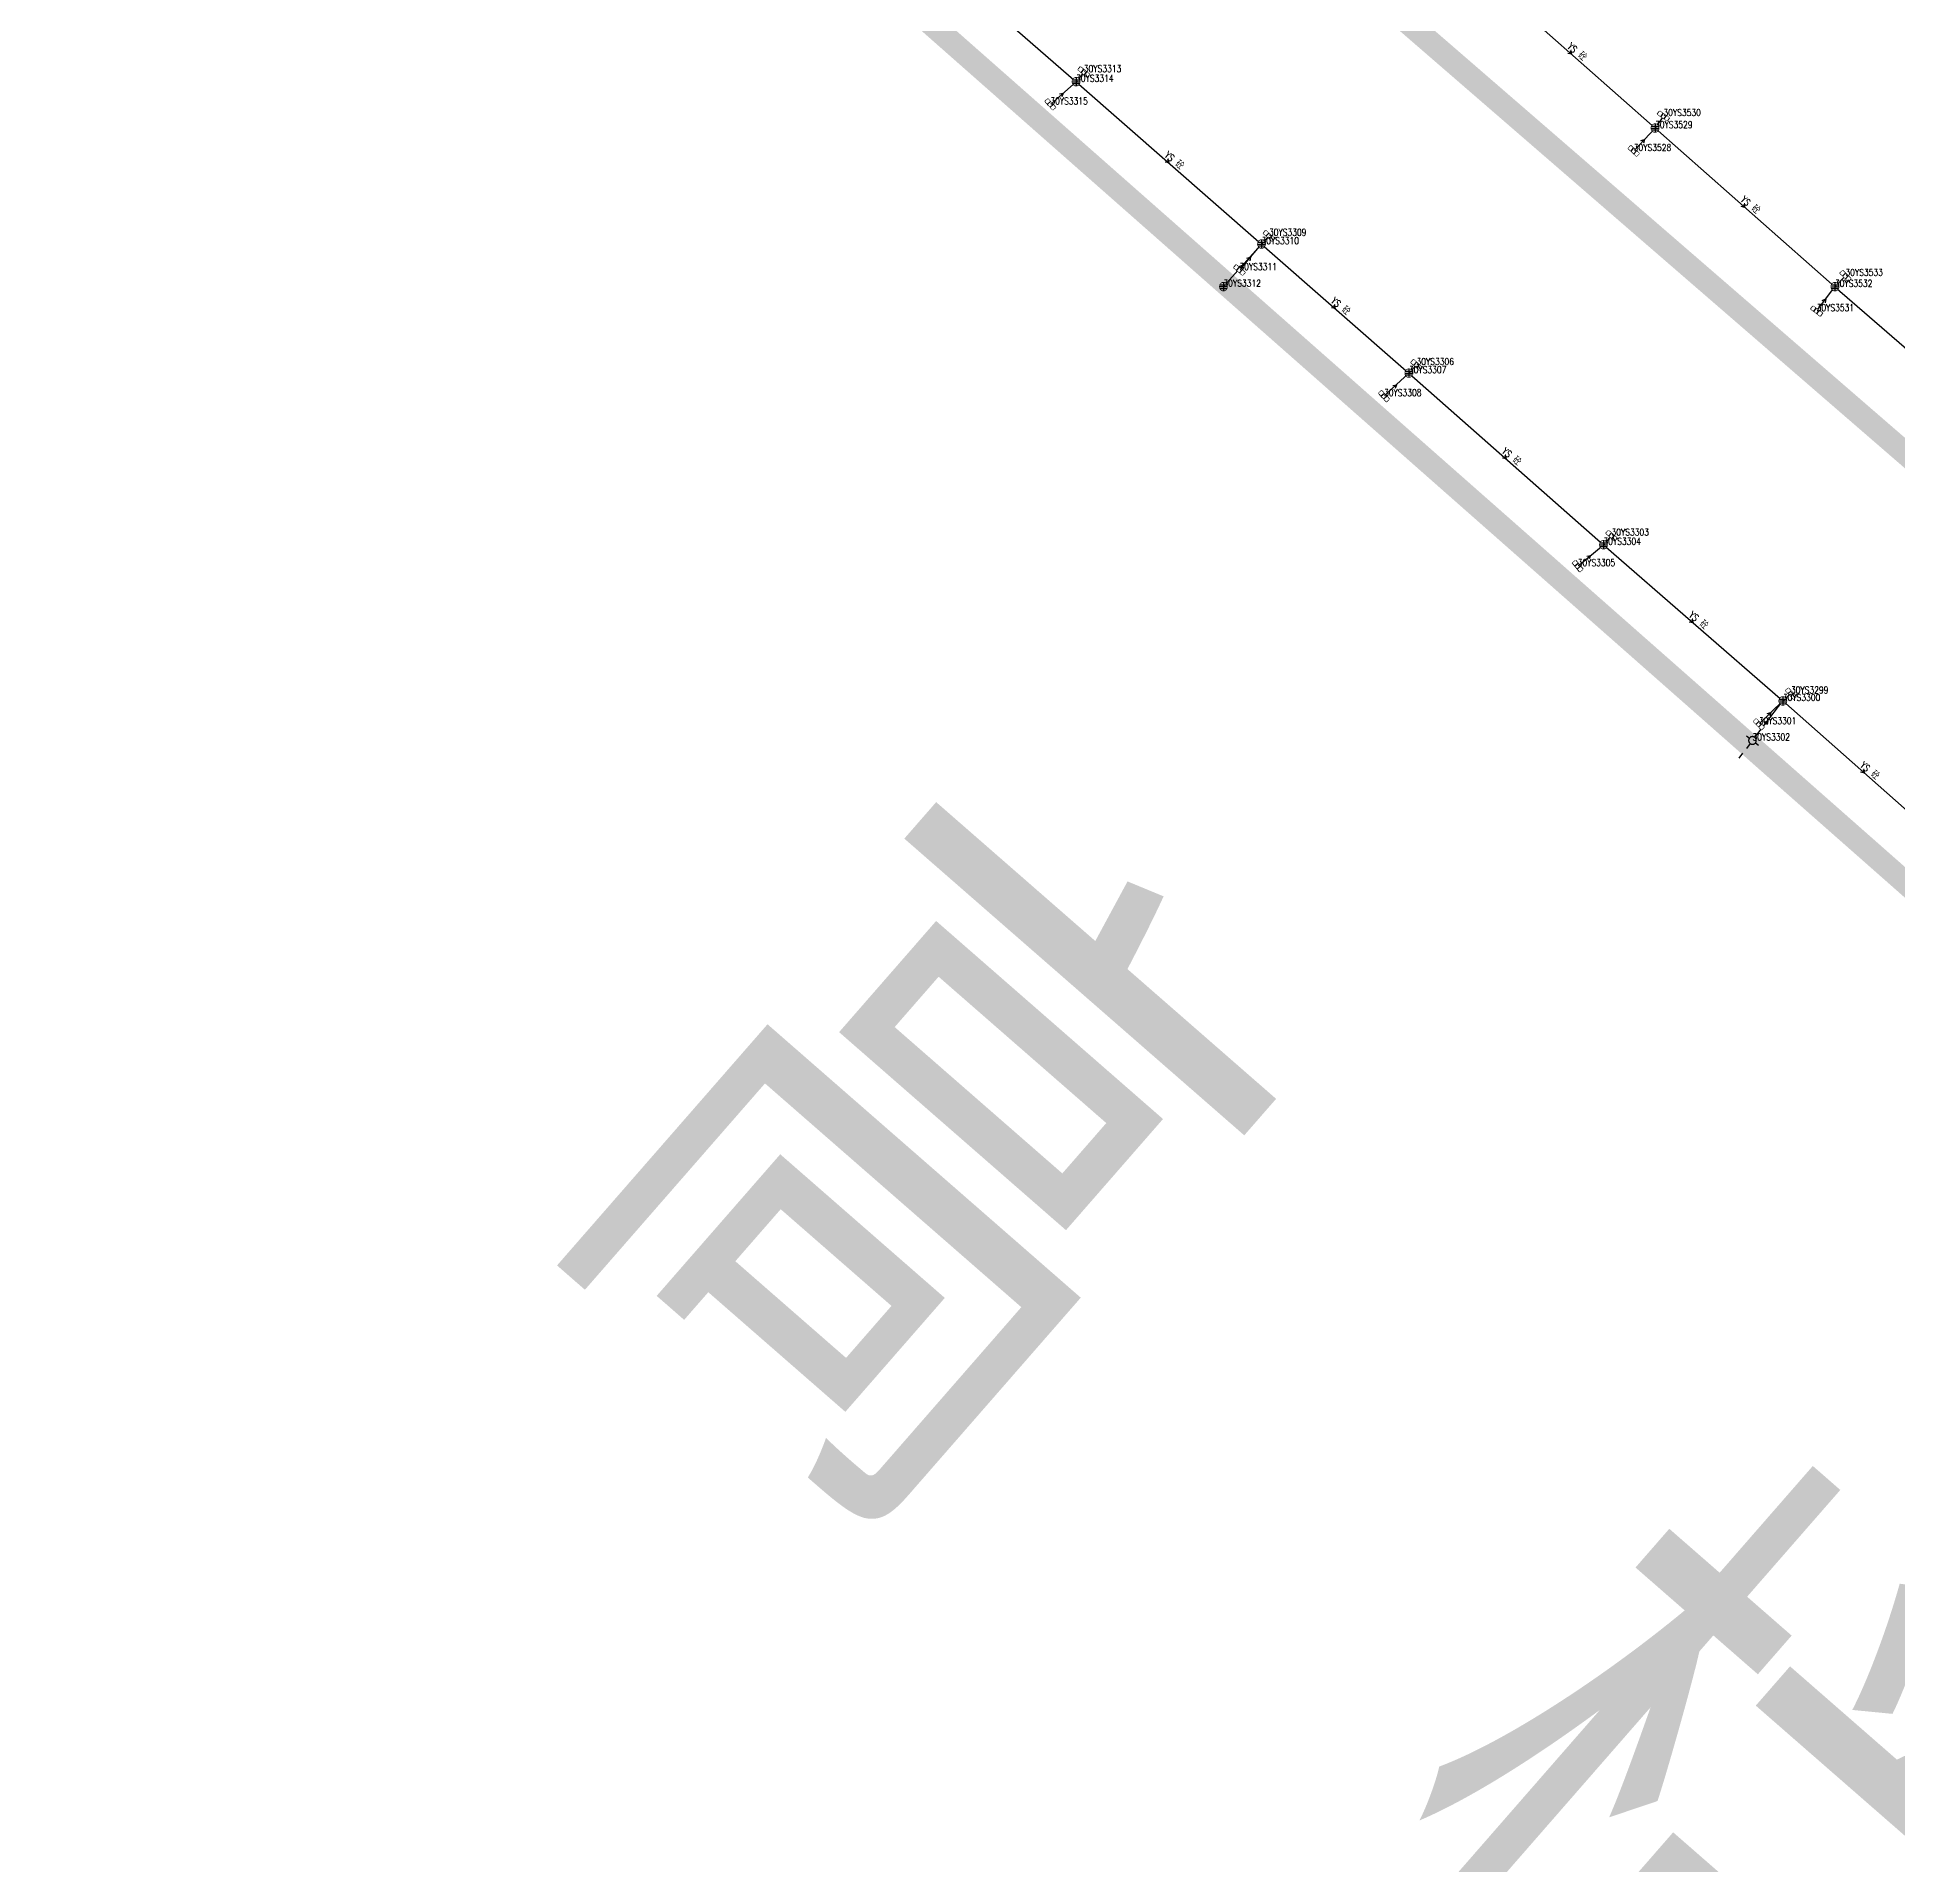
# Model space of a CAD drawing. Extents: x 78813 to 99477, y 2421021 to 2448125.
# Drawn here: x 85392.5 to 85634.6, y 2430680.2 to 2430918 of the extents above; entities that cross this region are included whole.
import ezdxf
from ezdxf.enums import TextEntityAlignment as Align

# ---------------------------------------------------------------- set-up
doc = ezdxf.new("R2010")
doc.units = 0
doc.set_wipeout_variables(frame=1)
doc.layers.get('0').update_dxf_attribs({"linetype": 'CONTINUOUS'})
doc.layers.add('DX_YS', color=42, linetype='CONTINUOUS')
doc.layers.add('道路', color=5, linetype='CONTINUOUS')
doc.layers.add('YSANNEXE', color=7, linetype='CONTINUOUS', true_color=0xcc9900)
doc.layers.add('YSLINE', color=7, linetype='CONTINUOUS', true_color=0xcc9900)
doc.layers.add('道路名称', color=7, linetype='CONTINUOUS', lineweight=0)
doc.styles.add('CcNameZT', font='txt.SHX', dxfattribs={"width": 0.8, "bigfont": 'HZTXT.SHX'})
doc.styles.get("Standard").update_dxf_attribs({"font": 'txt.shx', "bigfont": 'hztxt.shx'})
doc.styles.add('宋体0.7', font='', dxfattribs={"width": 0.7})
doc.styles.get('宋体0.7').set_extended_font_data('SimSun')

# ---------------------------------------------------------------- blocks, each defined once
blk = doc.blocks.new('PS雨水井')
blk.add_lwpolyline([(1, 0), (1, 0.07), (0.99, 0.14), (0.98, 0.21), (0.96, 0.28), (0.94, 0.34), (0.91, 0.41), (0.88, 0.47), (0.85, 0.53), (0.81, 0.59), (0.77, 0.64), (0.72, 0.69), (0.67, 0.74), (0.62, 0.79), (0.56, 0.83), (0.5, 0.87), (0.44, 0.9), (0.37, 0.93), (0.31, 0.95), (0.24, 0.97), (0.17, 0.98), (0.1, 0.99), (0.03, 1), (-0.03, 1), (-0.1, 0.99), (-0.17, 0.98), (-0.24, 0.97), (-0.31, 0.95), (-0.37, 0.93), (-0.44, 0.9), (-0.5, 0.87), (-0.56, 0.83), (-0.62, 0.79), (-0.67, 0.74), (-0.72, 0.69), (-0.77, 0.64), (-0.81, 0.59), (-0.85, 0.53), (-0.88, 0.47), (-0.91, 0.41), (-0.94, 0.34), (-0.96, 0.28), (-0.98, 0.21), (-0.99, 0.14), (-1, 0.07), (-1, 0), (-1, -0.07), (-0.99, -0.14), (-0.98, -0.21), (-0.96, -0.28), (-0.94, -0.34), (-0.91, -0.41), (-0.88, -0.47), (-0.85, -0.53), (-0.81, -0.59), (-0.77, -0.64), (-0.72, -0.69), (-0.67, -0.74), (-0.62, -0.79), (-0.56, -0.83), (-0.5, -0.87), (-0.44, -0.9), (-0.37, -0.93), (-0.31, -0.95), (-0.24, -0.97), (-0.17, -0.98), (-0.1, -0.99), (-0.03, -1), (0.03, -1), (0.1, -0.99), (0.17, -0.98), (0.24, -0.97), (0.31, -0.95), (0.37, -0.93), (0.44, -0.9), (0.5, -0.87), (0.56, -0.83), (0.62, -0.79), (0.67, -0.74), (0.72, -0.69), (0.77, -0.64), (0.81, -0.59), (0.85, -0.53), (0.88, -0.47), (0.91, -0.41), (0.94, -0.34), (0.96, -0.28), (0.98, -0.21), (0.99, -0.14), (1, 0)], close=True)
blk.add_wipeout([(1, 0), (1, 0.07), (0.99, 0.14), (0.98, 0.21), (0.96, 0.28), (0.94, 0.34), (0.91, 0.41), (0.88, 0.47), (0.85, 0.53), (0.81, 0.59), (0.77, 0.64), (0.72, 0.69), (0.67, 0.74), (0.62, 0.79), (0.56, 0.83), (0.5, 0.87), (0.44, 0.9), (0.37, 0.93), (0.31, 0.95), (0.24, 0.97), (0.17, 0.98), (0.1, 0.99), (0.03, 1), (-0.03, 1), (-0.1, 0.99), (-0.17, 0.98), (-0.24, 0.97), (-0.31, 0.95), (-0.37, 0.93), (-0.44, 0.9), (-0.5, 0.87), (-0.56, 0.83), (-0.62, 0.79), (-0.67, 0.74), (-0.72, 0.69), (-0.77, 0.64), (-0.81, 0.59), (-0.85, 0.53), (-0.88, 0.47), (-0.91, 0.41), (-0.94, 0.34), (-0.96, 0.28), (-0.98, 0.21), (-0.99, 0.14), (-1, 0.07), (-1, 0), (-1, -0.07), (-0.99, -0.14), (-0.98, -0.21), (-0.96, -0.28), (-0.94, -0.34), (-0.91, -0.41), (-0.88, -0.47), (-0.85, -0.53), (-0.81, -0.59), (-0.77, -0.64), (-0.72, -0.69), (-0.67, -0.74), (-0.62, -0.79), (-0.56, -0.83), (-0.5, -0.87), (-0.44, -0.9), (-0.37, -0.93), (-0.31, -0.95), (-0.24, -0.97), (-0.17, -0.98), (-0.1, -0.99), (-0.03, -1), (0.03, -1), (0.1, -0.99), (0.17, -0.98), (0.24, -0.97), (0.31, -0.95), (0.37, -0.93), (0.44, -0.9), (0.5, -0.87), (0.56, -0.83), (0.62, -0.79), (0.67, -0.74), (0.72, -0.69), (0.77, -0.64), (0.81, -0.59), (0.85, -0.53), (0.88, -0.47), (0.91, -0.41), (0.94, -0.34), (0.96, -0.28), (0.98, -0.21), (0.99, -0.14)])
for p, q in [((-1, 0), (0, 0)), ((-0.88, 0.48), (0, 0.47)), ((0, 1), (0, 0)), ((0, 0.47), (0.88, 0.47)), ((0, 0), (0, -1)), ((0, 0), (1, 0)), ((-0.88, -0.48), (0, -0.48)), ((0, -0.48), (0.88, -0.48))]:
    blk.add_line(p, q)
blk = doc.blocks.new('PS雨篦')
blk.add_lwpolyline([(-1.5, 0.5), (0, 0.5), (1.5, 0.5), (1.5, -0.5), (0, -0.5), (-1.5, -0.5)], close=True)
blk.add_wipeout([(-1.5, 0.5), (0, 0.5), (1.5, 0.5), (1.5, -0.5), (0, -0.5), (-1.5, -0.5)])
for p, q in [((-0.51, -0.5), (-0.51, 0.5)), ((0.49, -0.5), (0.49, 0.5))]:
    blk.add_line(p, q)
blk = doc.blocks.new('PS预留口')
blk.add_lwpolyline([(4.2, 0), (5.8, 0)])
blk.add_wipeout([(1, 0), (1, 0.07), (0.99, 0.14), (0.98, 0.21), (0.96, 0.28), (0.94, 0.34), (0.91, 0.41), (0.88, 0.47), (0.85, 0.53), (0.81, 0.59), (0.77, 0.64), (0.72, 0.69), (0.67, 0.74), (0.62, 0.79), (0.56, 0.83), (0.5, 0.87), (0.44, 0.9), (0.37, 0.93), (0.31, 0.95), (0.24, 0.97), (0.17, 0.98), (0.1, 0.99), (0.03, 1), (-0.03, 1), (-0.1, 0.99), (-0.17, 0.98), (-0.24, 0.97), (-0.31, 0.95), (-0.37, 0.93), (-0.44, 0.9), (-0.5, 0.87), (-0.56, 0.83), (-0.62, 0.79), (-0.67, 0.74), (-0.72, 0.69), (-0.77, 0.64), (-0.81, 0.59), (-0.85, 0.53), (-0.88, 0.47), (-0.91, 0.41), (-0.94, 0.34), (-0.96, 0.28), (-0.98, 0.21), (-0.99, 0.14), (-1, 0.07), (-1, 0), (-1, -0.07), (-0.99, -0.14), (-0.98, -0.21), (-0.96, -0.28), (-0.94, -0.34), (-0.91, -0.41), (-0.88, -0.47), (-0.85, -0.53), (-0.81, -0.59), (-0.77, -0.64), (-0.72, -0.69), (-0.67, -0.74), (-0.62, -0.79), (-0.56, -0.83), (-0.5, -0.87), (-0.44, -0.9), (-0.37, -0.93), (-0.31, -0.95), (-0.24, -0.97), (-0.17, -0.98), (-0.1, -0.99), (-0.03, -1), (0.03, -1), (0.1, -0.99), (0.17, -0.98), (0.24, -0.97), (0.31, -0.95), (0.37, -0.93), (0.44, -0.9), (0.5, -0.87), (0.56, -0.83), (0.62, -0.79), (0.67, -0.74), (0.72, -0.69), (0.77, -0.64), (0.81, -0.59), (0.85, -0.53), (0.88, -0.47), (0.91, -0.41), (0.94, -0.34), (0.96, -0.28), (0.98, -0.21), (0.99, -0.14)])
blk.add_line((1, 0), (2.6, 0))
blk.add_lwpolyline([(1, 0), (1, 0.07), (0.99, 0.14), (0.98, 0.21), (0.96, 0.28), (0.94, 0.34), (0.91, 0.41), (0.88, 0.47), (0.85, 0.53), (0.81, 0.59), (0.77, 0.64), (0.72, 0.69), (0.67, 0.74), (0.62, 0.79), (0.56, 0.83), (0.5, 0.87), (0.44, 0.9), (0.37, 0.93), (0.31, 0.95), (0.24, 0.97), (0.17, 0.98), (0.1, 0.99), (0.03, 1), (-0.03, 1), (-0.1, 0.99), (-0.17, 0.98), (-0.24, 0.97), (-0.31, 0.95), (-0.37, 0.93), (-0.44, 0.9), (-0.5, 0.87), (-0.56, 0.83), (-0.62, 0.79), (-0.67, 0.74), (-0.72, 0.69), (-0.77, 0.64), (-0.81, 0.59), (-0.85, 0.53), (-0.88, 0.47), (-0.91, 0.41), (-0.94, 0.34), (-0.96, 0.28), (-0.98, 0.21), (-0.99, 0.14), (-1, 0.07), (-1, 0), (-1, -0.07), (-0.99, -0.14), (-0.98, -0.21), (-0.96, -0.28), (-0.94, -0.34), (-0.91, -0.41), (-0.88, -0.47), (-0.85, -0.53), (-0.81, -0.59), (-0.77, -0.64), (-0.72, -0.69), (-0.67, -0.74), (-0.62, -0.79), (-0.56, -0.83), (-0.5, -0.87), (-0.44, -0.9), (-0.37, -0.93), (-0.31, -0.95), (-0.24, -0.97), (-0.17, -0.98), (-0.1, -0.99), (-0.03, -1), (0.03, -1), (0.1, -0.99), (0.17, -0.98), (0.24, -0.97), (0.31, -0.95), (0.37, -0.93), (0.44, -0.9), (0.5, -0.87), (0.56, -0.83), (0.62, -0.79), (0.67, -0.74), (0.72, -0.69), (0.77, -0.64), (0.81, -0.59), (0.85, -0.53), (0.88, -0.47), (0.91, -0.41), (0.94, -0.34), (0.96, -0.28), (0.98, -0.21), (0.99, -0.14), (1, 0)], close=True)
for points in [[(0, 1), (0, 2)], [(0, -2), (0, -1)]]:
    blk.add_lwpolyline(points)
blk = doc.blocks.new('LX')
for p, q in [((-0.866, 0.5), (0, 0)), ((0, 0), (-0.866, -0.5))]:
    blk.add_line(p, q)

msp = doc.modelspace()

# ---------------------------------------------------------------- linework, layer by layer
at = {"layer": 'YSLINE'}
for p, q in [((85506.33, 2430930.77), (85527.6, 2430912.24)), ((85581.18, 2430925.42), (85602.89, 2430906.21)), ((85528.6, 2430913.5), (85527.6, 2430912.24)), ((85524.25, 2430909.29), (85527.6, 2430912.24)), ((85527.6, 2430912.24), (85551.71, 2430891.13)), ((85600.12, 2430903.23), (85602.89, 2430906.21)), ((85603.98, 2430907.78), (85602.89, 2430906.21)), ((85602.89, 2430906.21), (85626.28, 2430885.58)), ((85552.68, 2430892.2), (85551.71, 2430891.13)), ((85546.76, 2430885.59), (85551.71, 2430891.13)), ((85548.84, 2430887.74), (85551.71, 2430891.13)), ((85551.71, 2430891.13), (85570.88, 2430874.34)), ((85627.65, 2430886.98), (85626.28, 2430885.58)), ((85623.9, 2430882.42), (85626.28, 2430885.58)), ((85626.28, 2430885.58), (85648.18, 2430866.55)), ((85571.87, 2430875.4), (85570.88, 2430874.34)), ((85567.64, 2430871.35), (85570.88, 2430874.34)), ((85570.88, 2430874.34), (85596.18, 2430852.02)), ((85597.23, 2430853.21), (85596.18, 2430852.02)), ((85592.83, 2430849.25), (85596.18, 2430852.02)), ((85596.18, 2430852.02), (85619.51, 2430831.71)), ((85615.56, 2430826.57), (85619.51, 2430831.71)), ((85616.39, 2430828.68), (85619.51, 2430831.71)), ((85620.56, 2430832.67), (85619.51, 2430831.71)), ((85619.51, 2430831.71), (85640.72, 2430812.95))]:
    msp.add_line(p, q, dxfattribs=at)

# ---------------------------------------------------------------- block references
at = {"layer": 'YSANNEXE', "yscale": 0.5, "zscale": 0.5}
for p, xscale, rotation in [((85592.03, 2430915.81), 0.4999999998866608, 318.5645341074481), ((85539.65, 2430901.68), 0.4999999998866608, 318.5645341074481), ((85614.58, 2430895.9), 0.4999999998866608, 318.5645341074481), ((85561.29, 2430882.73), 0.4999999998866608, 318.5645341074481), ((85583.53, 2430863.18), 0.4999999998866608, 318.5645341074481), ((85607.84, 2430841.87), 0.5000000001204519, 319.1374918729616), ((85630.12, 2430822.33), 0.4999999998866608, 318.5645341074481)]:
    msp.add_blockref('LX', p, dxfattribs=dict(at, xscale=xscale, rotation=rotation))

# ---------------------------------------------------------------- texts
at = {"layer": 'DX_YS', "style": 'CcNameZT', "width": 0.8}
for rotation, p in [(318.4948, (85592.2, 2430916, 1.19)), (318.8043, (85539.82, 2430901.87, 1.34)), (318.6011, (85614.75, 2430896.08, 1.13)), (318.7739, (85561.46, 2430882.92, 1.55)), (318.5862, (85583.69, 2430863.37, 1.42)), (318.967, (85608.01, 2430842.06, 1.19)), (318.5015, (85630.28, 2430822.52, 1.3))]:
    msp.add_text(' YS 砼', height=0.9, rotation=rotation, dxfattribs=at).set_placement(p, align=Align.CENTER)
at = {"layer": '道路名称', "linetype": 'Continuous', "style": '宋体0.7', "width": 0.7}
msp.add_text('高  栏  港  大  道', height=70, rotation=318.8845, dxfattribs=at).set_placement((85710.57, 2430598.17), align=Align.MIDDLE)

# ---------------------------------------------------------------- next in the draw order: block references
at = {"layer": 'DX_YS', "xscale": 0.5, "yscale": 0.5, "zscale": 0.5}
for p in [(85527.6, 2430912.24, 1.34), (85602.89, 2430906.21, 1.13), (85551.71, 2430891.13, 1.55), (85626.28, 2430885.58, 1.02), (85570.88, 2430874.34, 1.42), (85596.18, 2430852.02, 1.19), (85619.51, 2430831.71, 1.3)]:
    msp.add_blockref('PS雨水井', p, dxfattribs=at)
at = {"layer": 'DX_YS', "yscale": 0.5, "zscale": 0.5}
for p, xscale, rotation in [((85524.25, 2430909.29, 2.6), 0.4999999999467844, 311.4010038485271), ((85600.12, 2430903.23, 2.44), 0.5000000000911147, 317.070989486665), ((85548.84, 2430887.74, 2.62), 0.5000000000769279, 319.7333224467022), ((85623.9, 2430882.42, 2.54), 0.5000000001222122, 323.0404738472608), ((85567.64, 2430871.35, 2.67), 0.5000000000602656, 312.7299547614773), ((85592.83, 2430849.25, 2.68), 0.5000000000976594, 309.634882450993), ((85616.39, 2430828.68, 2.78), 0.500000000159653, 314.0974125394555)]:
    msp.add_blockref('PS雨篦', p, dxfattribs=dict(at, xscale=xscale, rotation=rotation))

# ---------------------------------------------------------------- next in the draw order: block references
for name, p, xscale, rotation in [('PS雨篦', (85528.6, 2430913.5, 2.54), 0.5000000001436409, 141.4904717409544), ('PS雨篦', (85603.98, 2430907.78, 2.37), 0.5000000000301857, 145.2310434370466), ('PS雨篦', (85552.68, 2430892.2, 2.48), 0.5000000001436191, 137.9565745655708), ('PS雨篦', (85627.65, 2430886.98, 2.35), 0.4999999999661843, 135.3731220896468), ('PS雨篦', (85571.87, 2430875.4, 2.62), 0.5000000000239716, 136.888798030869), ('PS雨篦', (85597.23, 2430853.21, 2.59), 0.4999999999338477, 138.2194948999726), ('PS雨篦', (85620.56, 2430832.67, 2.71), 0.5000000001651917, 132.6615314177776), ('PS预留口', (85615.56, 2430826.57, 1.39), 0.499999999924271, 232.4405706306066)]:
    msp.add_blockref(name, p, dxfattribs=dict(at, xscale=xscale, rotation=rotation))
at = {"layer": 'DX_YS', "xscale": 0.5, "yscale": 0.5, "zscale": 0.5}
msp.add_blockref('PS雨水井', (85546.76, 2430885.59, 1.46), dxfattribs=at)
at = {"layer": 'YSANNEXE', "yscale": 0.5, "zscale": 0.5}
for p, xscale, rotation in [((85525.92, 2430910.76), 0.4999999998787904, 41.25296123318996), ((85601.5, 2430904.72), 0.5000000000658894, 46.98253920664027), ((85550.28, 2430889.44), 0.5000000000087907, 49.84732817702908), ((85549.24, 2430888.36), 0.5000000000436156, 48.12845479608112), ((85625.09, 2430884), 0.4999999998220254, 53.28507493173029), ((85569.26, 2430872.84), 0.4999999998393814, 42.97183461574548), ((85594.5, 2430850.64), 0.4999999999792266, 39.53408786026023), ((85617.95, 2430830.2), 0.5000000000362423, 44.11775023038089)]:
    msp.add_blockref('LX', p, dxfattribs=dict(at, xscale=xscale, rotation=rotation))

# ---------------------------------------------------------------- next in the draw order: texts
at = {"layer": 'DX_YS', "width": 0.8}
for s, p in [('30YS3315', (85524.25, 2430909.29, 2.6)), ('30YS3528', (85600.12, 2430903.23, 2.44)), ('30YS3311', (85548.84, 2430887.74, 2.62)), ('30YS3531', (85623.9, 2430882.42, 2.54)), ('30YS3308', (85567.64, 2430871.35, 2.67)), ('30YS3305', (85592.83, 2430849.25, 2.68))]:
    msp.add_text(s, height=0.9, dxfattribs=at).set_placement(p)

# ---------------------------------------------------------------- next in the draw order: linework, layer by layer
at = {"layer": '道路', "const_width": 3, "flags": 128}
for points in [[(83418.46, 2432865.07), (84960.96, 2431447.82), (86043.08, 2430511), (88488.76, 2428368.31)], [(87387.56, 2429283.29), (86552.32, 2430008.08), (86129.28, 2430372.79), (84963.33, 2431400.5)]]:
    msp.add_lwpolyline(points, dxfattribs=at)

# ---------------------------------------------------------------- next in the draw order: block references
at = {"layer": 'YSANNEXE', "xscale": 0.5000000001174205, "yscale": 0.5, "zscale": 0.5, "rotation": 52.71211716297351}
msp.add_blockref('LX', (85617.54, 2430829.14), dxfattribs=at)

# ---------------------------------------------------------------- next in the draw order: texts
at = {"layer": 'DX_YS', "width": 0.8}
for s, p in [('30YS3313', (85528.6, 2430913.5, 2.54)), ('30YS3314', (85527.6, 2430912.24, 1.34)), ('30YS3530', (85603.98, 2430907.78, 2.37)), ('30YS3529', (85602.89, 2430906.21, 1.13)), ('30YS3310', (85551.71, 2430891.13, 1.55)), ('30YS3309', (85552.68, 2430892.2, 2.48)), ('30YS3533', (85627.65, 2430886.98, 2.35)), ('30YS3312', (85546.76, 2430885.59, 1.46)), ('30YS3532', (85626.28, 2430885.58, 1.02)), ('30YS3307', (85570.88, 2430874.34, 1.42)), ('30YS3306', (85571.87, 2430875.4, 2.62)), ('30YS3303', (85597.23, 2430853.21, 2.59)), ('30YS3304', (85596.18, 2430852.02, 1.19)), ('30YS3299', (85620.56, 2430832.67, 2.71)), ('30YS3300', (85619.51, 2430831.71, 1.3)), ('30YS3301', (85616.39, 2430828.68, 2.78)), ('30YS3302', (85615.56, 2430826.57, 1.39))]:
    msp.add_text(s, height=0.9, dxfattribs=at).set_placement(p)

doc.saveas('drawing.dxf')
